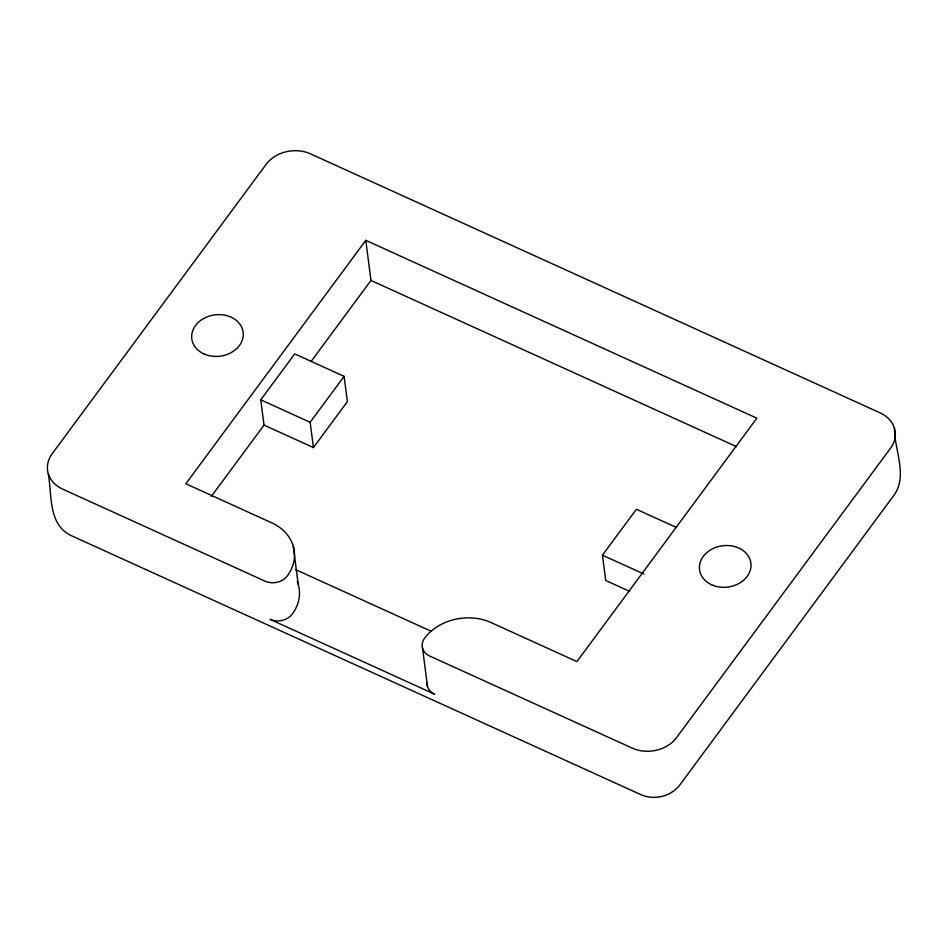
<?xml version="1.0" encoding="UTF-8"?>
<svg xmlns="http://www.w3.org/2000/svg" width="948" height="948" viewBox="0 0 948 948"><rect width="100%" height="100%" fill="white"/><g stroke="black" fill="none" stroke-linecap="round" stroke-linejoin="round"><path stroke-width="1.42" d="M365.786 240.342L185.832 483.764L271.59 522.763A48.549 39.022 -7.4 0 1 287.303 575.934A16.187 13.011 -7.4 0 1 265.084 581.171L62.675 489.132A32.362 26.023 -7.4 0 1 52.211 453.689L266.115 164.348A32.362 26.023 -7.4 0 1 310.541 153.86L880.028 412.818A32.362 26.023 -7.4 0 1 890.492 448.262L676.588 737.603A32.362 26.023 -7.4 0 1 632.162 748.091L429.752 656.052A16.187 13.011 -7.4 0 1 424.526 638.324A48.549 39.022 -7.4 0 1 491.159 622.599L576.917 661.597L756.871 418.186L365.786 240.342L370.988 280.442L311.181 361.342M260.747 399.819L294.709 353.888L344.1 376.356L347.395 401.644L313.433 447.575L264.042 425.107L260.747 399.819L310.15 422.275L313.433 447.575M211.262 496.491L264.042 425.107M310.15 422.275L344.1 376.356M629.756 591.41L605.725 580.484L602.442 555.184L636.392 509.266L676.445 527.479M370.988 280.442L736.549 446.662M602.442 555.184L643.834 574.014M295.409 569.523L431.459 631.38M894.462 428.366C894.308 450.217 908.551 476.477 893.265 496.231L679.361 785.572C670.343 796.699 653.954 800.468 640.884 794.649L71.396 535.691C47.85 524.931 52.104 494.524 48.241 473.585M422.535 648.278L427.501 686.459M293.252 546.084L298.205 584.276M427.074 683.093A16.187 13.011 -7.4 0 0 434.717 694.232L270.05 619.352A16.187 13.011 -7.4 0 0 292.257 614.114A48.549 39.022 -7.4 0 0 297.245 581.503M711.64 584.786A25.892 20.809 -7.4 0 0 751.017 565.873A25.892 20.809 -7.4 0 0 712.991 548.584A25.892 20.809 -7.4 0 0 711.64 584.786M203.903 353.9A25.892 20.809 -7.4 0 0 243.292 335A25.892 20.809 -7.4 0 0 205.266 317.699A25.892 20.809 -7.4 0 0 203.903 353.9"/></g></svg>
